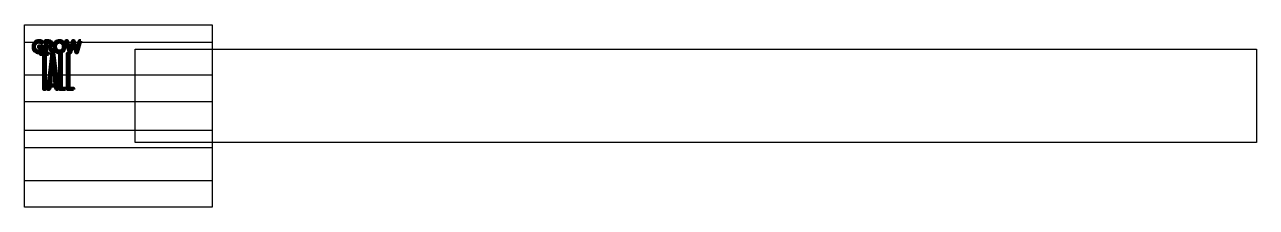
# Model space of a CAD drawing. Header units: inches. Extents: x -1 to 12617, y -1784 to 83.
import ezdxf

# ---------------------------------------------------------------- set-up
doc = ezdxf.new("R2010")
doc.units = ezdxf.units.IN
doc.header["$MEASUREMENT"] = 0
doc.layers.add('Layer 1', color=7, linetype='Continuous')
picture_1 = doc.add_image_def('image1.png', size_in_pixel=(3840, 2160))
picture_2 = doc.add_image_def('image2.png', size_in_pixel=(3840, 2160))
picture_3 = doc.add_image_def('image3.png', size_in_pixel=(3840, 2160))
picture_4 = doc.add_image_def('image4.png', size_in_pixel=(3840, 2160))
picture_5 = doc.add_image_def('image5.png', size_in_pixel=(12000, 1000))

# ---------------------------------------------------------------- blocks, each defined once
blk = doc.blocks.new('block 2')
at = {"layer": 'Layer 1', "true_color": 0xcc722e}
h = blk.add_hatch(color=32, dxfattribs=at)
h.dxf.hatch_style = 2
edge = h.paths.add_edge_path()
edge.add_spline(control_points=[(181, -192), (170, -198), (156, -202), (142, -202), (125, -202), (111, -196), (101, -186), (90, -175), (85, -161), (85, -143), (85, -125), (91, -110), (102, -98), (114, -86), (129, -81), (146, -81), (159, -81), (170, -83), (179, -87), (179, -87), (179, -103), (179, -103), (169, -97), (158, -94), (145, -94), (132, -94), (122, -99), (114, -107), (105, -116), (101, -127), (101, -142), (101, -156), (105, -168), (113, -176), (120, -184), (130, -188), (143, -188), (152, -188), (160, -187), (166, -183), (166, -183), (166, -151), (166, -151), (166, -151), (141, -151), (141, -151), (141, -151), (141, -138), (141, -138), (141, -138), (181, -138), (181, -138), (181, -138), (181, -192), (181, -192)], knot_values=[0, 0, 0, 0, 1, 1, 1, 2, 2, 2, 3, 3, 3, 4, 4, 4, 5, 5, 5, 6, 6, 6, 7, 7, 7, 8, 8, 8, 9, 9, 9, 10, 10, 10, 11, 11, 11, 12, 12, 12, 13, 13, 13, 14, 14, 14, 15, 15, 15, 16, 16, 16, 17, 17, 17, 18, 18, 18, 18], degree=3, periodic=1)
h = blk.add_hatch(color=32, dxfattribs=at)
h.dxf.hatch_style = 2
edge = h.paths.add_edge_path()
edge.add_spline(control_points=[(293, -200), (293, -200), (276, -200), (276, -200), (276, -200), (256, -167), (256, -167), (252, -161), (249, -156), (246, -154), (242, -152), (238, -150), (234, -150), (234, -150), (223, -150), (223, -150), (223, -150), (223, -200), (223, -200), (223, -200), (208, -200), (208, -200), (208, -200), (208, -83), (208, -83), (208, -83), (244, -83), (244, -83), (255, -83), (264, -85), (270, -91), (277, -96), (280, -104), (280, -114), (280, -130), (271, -141), (254, -146), (254, -146), (254, -146), (254, -146), (257, -147), (260, -149), (262, -152), (265, -154), (268, -159), (272, -165), (272, -165), (293, -200), (293, -200)], knot_values=[0, 0, 0, 0, 1, 1, 1, 2, 2, 2, 3, 3, 3, 4, 4, 4, 5, 5, 5, 6, 6, 6, 7, 7, 7, 8, 8, 8, 9, 9, 9, 10, 10, 10, 11, 11, 11, 12, 12, 12, 13, 13, 13, 14, 14, 14, 15, 15, 15, 16, 16, 16, 16], degree=3, periodic=1)
edge = h.paths.add_edge_path()
edge.add_spline(control_points=[(223, -96), (223, -96), (223, -137), (223, -137), (223, -137), (241, -137), (241, -137), (248, -137), (253, -135), (258, -131), (262, -127), (264, -122), (264, -115), (264, -109), (262, -104), (258, -101), (254, -98), (249, -96), (241, -96), (241, -96), (223, -96), (223, -96)], knot_values=[0, 0, 0, 0, 1, 1, 1, 2, 2, 2, 3, 3, 3, 4, 4, 4, 5, 5, 5, 6, 6, 6, 7, 7, 7, 7], degree=3, periodic=1)
h = blk.add_hatch(color=32, dxfattribs=at)
h.dxf.hatch_style = 2
edge = h.paths.add_edge_path()
edge.add_spline(control_points=[(300, -143), (300, -124), (305, -109), (315, -97), (325, -86), (339, -81), (357, -81), (373, -81), (386, -86), (396, -97), (406, -108), (411, -122), (411, -140), (411, -159), (406, -174), (396, -185), (386, -196), (372, -202), (355, -202), (338, -202), (325, -196), (315, -185), (305, -174), (300, -160), (300, -143)], knot_values=[0, 0, 0, 0, 1, 1, 1, 2, 2, 2, 3, 3, 3, 4, 4, 4, 5, 5, 5, 6, 6, 6, 7, 7, 7, 8, 8, 8, 8], degree=3, periodic=1)
edge = h.paths.add_edge_path()
edge.add_spline(control_points=[(316, -141), (316, -156), (319, -167), (327, -175), (334, -184), (343, -188), (355, -188), (367, -188), (377, -184), (384, -176), (391, -168), (395, -156), (395, -142), (395, -126), (392, -115), (385, -107), (378, -98), (368, -94), (356, -94), (344, -94), (334, -99), (327, -107), (319, -116), (316, -127), (316, -141)], knot_values=[0, 0, 0, 0, 1, 1, 1, 2, 2, 2, 3, 3, 3, 4, 4, 4, 5, 5, 5, 6, 6, 6, 7, 7, 7, 8, 8, 8, 8], degree=3, periodic=1)
h = blk.add_hatch(color=32, dxfattribs=at)
h.dxf.hatch_style = 2
edge = h.paths.add_edge_path()
edge.add_spline(control_points=[(574, -83), (574, -83), (541, -200), (541, -200), (541, -200), (524, -200), (524, -200), (524, -200), (500, -115), (500, -115), (499, -112), (498, -107), (498, -103), (498, -103), (498, -103), (498, -103), (498, -107), (497, -111), (496, -115), (496, -115), (472, -200), (472, -200), (472, -200), (454, -200), (454, -200), (454, -200), (420, -83), (420, -83), (420, -83), (437, -83), (437, -83), (437, -83), (461, -171), (461, -171), (462, -175), (463, -179), (463, -183), (463, -183), (463, -183), (463, -183), (464, -180), (464, -176), (466, -171), (466, -171), (491, -83), (491, -83), (491, -83), (506, -83), (506, -83), (506, -83), (530, -172), (530, -172), (531, -175), (532, -178), (532, -183), (532, -183), (533, -183), (533, -183), (533, -180), (534, -176), (535, -171), (535, -171), (558, -83), (558, -83), (558, -83), (574, -83), (574, -83)], knot_values=[0, 0, 0, 0, 1, 1, 1, 2, 2, 2, 3, 3, 3, 4, 4, 4, 5, 5, 5, 6, 6, 6, 7, 7, 7, 8, 8, 8, 9, 9, 9, 10, 10, 10, 11, 11, 11, 12, 12, 12, 13, 13, 13, 14, 14, 14, 15, 15, 15, 16, 16, 16, 17, 17, 17, 18, 18, 18, 19, 19, 19, 20, 20, 20, 21, 21, 21, 22, 22, 22, 22], degree=3, periodic=1)
at = {"layer": 'Layer 1', "color": 251, "lineweight": 106, "true_color": 0x51664e}
for points, knots in [([(181, -192), (170, -198), (156, -202), (142, -202), (125, -202), (111, -196), (101, -186), (90, -175), (85, -161), (85, -143), (85, -125), (91, -110), (102, -98), (114, -86), (129, -81), (146, -81), (159, -81), (170, -83), (179, -87), (179, -87), (179, -103), (179, -103), (169, -97), (158, -94), (145, -94), (132, -94), (122, -99), (114, -107), (105, -116), (101, -127), (101, -142), (101, -156), (105, -168), (113, -176), (120, -184), (130, -188), (143, -188), (152, -188), (160, -187), (166, -183), (166, -183), (166, -151), (166, -151), (166, -151), (141, -151), (141, -151), (141, -151), (141, -138), (141, -138), (141, -138), (181, -138), (181, -138), (181, -138), (181, -192), (181, -192)], [0, 0, 0, 0, 1, 1, 1, 2, 2, 2, 3, 3, 3, 4, 4, 4, 5, 5, 5, 6, 6, 6, 7, 7, 7, 8, 8, 8, 9, 9, 9, 10, 10, 10, 11, 11, 11, 12, 12, 12, 13, 13, 13, 14, 14, 14, 15, 15, 15, 16, 16, 16, 17, 17, 17, 18, 18, 18, 18]), ([(293, -200), (293, -200), (276, -200), (276, -200), (276, -200), (256, -167), (256, -167), (252, -161), (249, -156), (246, -154), (242, -152), (238, -150), (234, -150), (234, -150), (223, -150), (223, -150), (223, -150), (223, -200), (223, -200), (223, -200), (208, -200), (208, -200), (208, -200), (208, -83), (208, -83), (208, -83), (244, -83), (244, -83), (255, -83), (264, -85), (270, -91), (277, -96), (280, -104), (280, -114), (280, -130), (271, -141), (254, -146), (254, -146), (254, -146), (254, -146), (257, -147), (260, -149), (262, -152), (265, -154), (268, -159), (272, -165), (272, -165), (293, -200), (293, -200)], [0, 0, 0, 0, 1, 1, 1, 2, 2, 2, 3, 3, 3, 4, 4, 4, 5, 5, 5, 6, 6, 6, 7, 7, 7, 8, 8, 8, 9, 9, 9, 10, 10, 10, 11, 11, 11, 12, 12, 12, 13, 13, 13, 14, 14, 14, 15, 15, 15, 16, 16, 16, 16]), ([(223, -96), (223, -96), (223, -137), (223, -137), (223, -137), (241, -137), (241, -137), (248, -137), (253, -135), (258, -131), (262, -127), (264, -122), (264, -115), (264, -109), (262, -104), (258, -101), (254, -98), (249, -96), (241, -96), (241, -96), (223, -96), (223, -96)], [0, 0, 0, 0, 1, 1, 1, 2, 2, 2, 3, 3, 3, 4, 4, 4, 5, 5, 5, 6, 6, 6, 7, 7, 7, 7]), ([(300, -143), (300, -124), (305, -109), (315, -97), (325, -86), (339, -81), (357, -81), (373, -81), (386, -86), (396, -97), (406, -108), (411, -122), (411, -140), (411, -159), (406, -174), (396, -185), (386, -196), (372, -202), (355, -202), (338, -202), (325, -196), (315, -185), (305, -174), (300, -160), (300, -143)], [0, 0, 0, 0, 1, 1, 1, 2, 2, 2, 3, 3, 3, 4, 4, 4, 5, 5, 5, 6, 6, 6, 7, 7, 7, 8, 8, 8, 8]), ([(316, -141), (316, -156), (319, -167), (327, -175), (334, -184), (343, -188), (355, -188), (367, -188), (377, -184), (384, -176), (391, -168), (395, -156), (395, -142), (395, -126), (392, -115), (385, -107), (378, -98), (368, -94), (356, -94), (344, -94), (334, -99), (327, -107), (319, -116), (316, -127), (316, -141)], [0, 0, 0, 0, 1, 1, 1, 2, 2, 2, 3, 3, 3, 4, 4, 4, 5, 5, 5, 6, 6, 6, 7, 7, 7, 8, 8, 8, 8]), ([(574, -83), (574, -83), (541, -200), (541, -200), (541, -200), (524, -200), (524, -200), (524, -200), (500, -115), (500, -115), (499, -112), (498, -107), (498, -103), (498, -103), (498, -103), (498, -103), (498, -107), (497, -111), (496, -115), (496, -115), (472, -200), (472, -200), (472, -200), (454, -200), (454, -200), (454, -200), (420, -83), (420, -83), (420, -83), (437, -83), (437, -83), (437, -83), (461, -171), (461, -171), (462, -175), (463, -179), (463, -183), (463, -183), (463, -183), (463, -183), (464, -180), (464, -176), (466, -171), (466, -171), (491, -83), (491, -83), (491, -83), (506, -83), (506, -83), (506, -83), (530, -172), (530, -172), (531, -175), (532, -178), (532, -183), (532, -183), (533, -183), (533, -183), (533, -180), (534, -176), (535, -171), (535, -171), (558, -83), (558, -83), (558, -83), (574, -83), (574, -83)], [0, 0, 0, 0, 1, 1, 1, 2, 2, 2, 3, 3, 3, 4, 4, 4, 5, 5, 5, 6, 6, 6, 7, 7, 7, 8, 8, 8, 9, 9, 9, 10, 10, 10, 11, 11, 11, 12, 12, 12, 13, 13, 13, 14, 14, 14, 15, 15, 15, 16, 16, 16, 17, 17, 17, 18, 18, 18, 19, 19, 19, 20, 20, 20, 21, 21, 21, 22, 22, 22, 22])]:
    blk.add_open_spline(points, degree=3, knots=knots, dxfattribs=at)
blk = doc.blocks.new('block 3')
at = {"layer": 'Layer 1', "true_color": 0xcc722e}
h = blk.add_hatch(color=32, dxfattribs=at)
h.dxf.hatch_style = 2
h.paths.add_polyline_path([(243, -221), (209, -221), (209, -579), (194, -579), (194, -221), (161, -221), (161, -208), (243, -208)])
h = blk.add_hatch(color=32, dxfattribs=at)
h.dxf.hatch_style = 2
h.paths.add_polyline_path([(341, -579), (324, -579), (312, -547), (263, -547), (252, -579), (235, -579), (280, -208), (296, -208)])
edge = h.paths.add_edge_path()
edge.add_spline(control_points=[(307, -534), (307, -534), (290, -231), (290, -231), (289, -230), (288, -227), (288, -223), (288, -223), (287, -223), (287, -223), (287, -227), (286, -229), (286, -231), (286, -231), (268, -534), (268, -534), (268, -534), (307, -534), (307, -534)], knot_values=[0, 0, 0, 0, 1, 1, 1, 2, 2, 2, 3, 3, 3, 4, 4, 4, 5, 5, 5, 6, 6, 6, 6], degree=3, periodic=1)
h = blk.add_hatch(color=32, dxfattribs=at)
h.dxf.hatch_style = 2
h.paths.add_polyline_path([(419, -579), (358, -579), (358, -208), (373, -208), (373, -566), (419, -566)])
h = blk.add_hatch(color=32, dxfattribs=at)
h.dxf.hatch_style = 2
h.paths.add_polyline_path([(499, -579), (437, -579), (437, -208), (452, -208), (452, -566), (499, -566)])
at = {"layer": 'Layer 1', "color": 251, "lineweight": 106, "true_color": 0x51664e}
for points in [[(243, -221), (209, -221), (209, -579), (194, -579), (194, -221), (161, -221), (161, -208), (243, -208), (243, -221)], [(341, -579), (324, -579), (312, -547), (263, -547), (252, -579), (235, -579), (280, -208), (296, -208), (341, -579)], [(419, -579), (358, -579), (358, -208), (373, -208), (373, -566), (419, -566), (419, -579)], [(499, -579), (437, -579), (437, -208), (452, -208), (452, -566), (499, -566), (499, -579)]]:
    blk.add_lwpolyline(points, dxfattribs=at)
blk.add_open_spline([(307, -534), (307, -534), (290, -231), (290, -231), (289, -230), (288, -227), (288, -223), (288, -223), (287, -223), (287, -223), (287, -227), (286, -229), (286, -231), (286, -231), (268, -534), (268, -534), (268, -534), (307, -534), (307, -534)], degree=3, knots=[0, 0, 0, 0, 1, 1, 1, 2, 2, 2, 3, 3, 3, 4, 4, 4, 5, 5, 5, 6, 6, 6, 6], dxfattribs=at)

msp = doc.modelspace()

# ---------------------------------------------------------------- block references
at = {"layer": 'Layer 1'}
for name in ['block 2', 'block 3']:
    msp.add_blockref(name, (0, 0), dxfattribs=at)

# ---------------------------------------------------------------- pictures from other files: only their frames are drawn
image = msp.add_image(picture_1, insert=(-1, -998), size_in_units=(1922, 1081), dxfattribs=at)
image = msp.add_image(picture_2, insert=(-1, -1177), size_in_units=(1922, 1081), dxfattribs=at)
image = msp.add_image(picture_5, insert=(1133, -1123), size_in_units=(11484, 957), dxfattribs=at)
image = msp.add_image(picture_3, insert=(-1, -1512), size_in_units=(1922, 1081), dxfattribs=at)
image = msp.add_image(picture_4, insert=(-1, -1784), size_in_units=(1922, 1081), dxfattribs=at)

doc.saveas('drawing.dxf')
